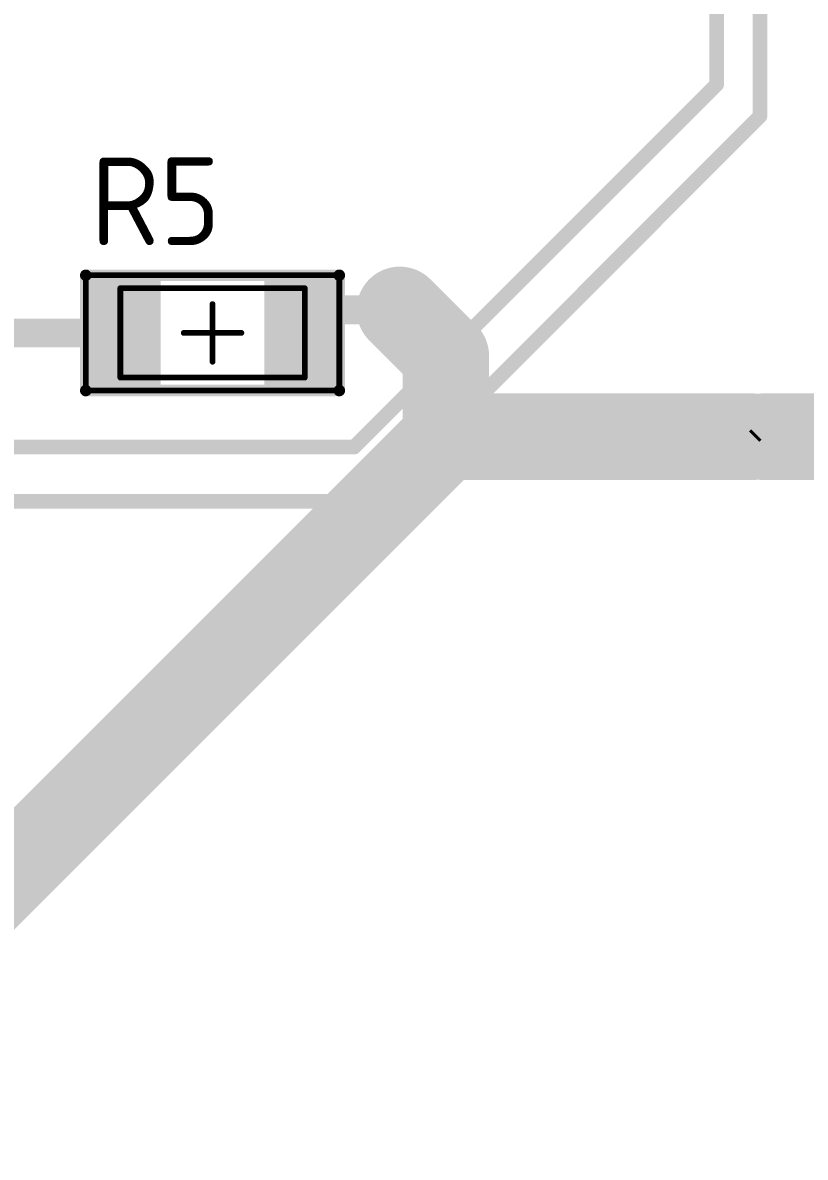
# Model space of a CAD drawing. Header units: inches. Extents: x 0 to 220, y 0 to 115.
# Drawn here: x 88.21 to 101.79, y 44.3 to 63.98 of the extents above; entities that cross this region are included whole.
import ezdxf

# ---------------------------------------------------------------- set-up
doc = ezdxf.new("R2010")
doc.units = ezdxf.units.IN
for name, color, linetype in [('Bottom Layer- Bottom', 5, 'Continuous'), ('Bottom Solder- Bot Mask', 6, 'Continuous'), ('Mechanical 13', 56, 'Continuous'), ('Mechanical 15', 56, 'Continuous'), ('Top Layer- Top', 1, 'Continuous'), ('Top Overlay- Top Silk', 2, 'Continuous'), ('Top Paste- Top Paste', 8, 'Continuous'), ('Top Solder- Top Mask', 216, 'Continuous')]:
    doc.layers.add(name, color=color, linetype=linetype)
doc.styles.add('GOST type B', font='', dxfattribs={"height": 0.2})
doc.styles.get('GOST type B').set_extended_font_data('GOST type B')

# ---------------------------------------------------------------- blocks, each defined once
blk = doc.blocks.new('1206_36')
at = {"layer": 'Top Layer- Top'}
for points in [[(-1.99999727, -0.8000022099999999), (-1.99999727, 0.79999713), (-0.99999673, 0.79999713), (-0.99999673, -0.8000022099999999)], [(0.99999673, -0.79999713), (0.99999673, 0.8000022099999999), (1.99999727, 0.8000022099999999), (1.99999727, -0.79999713)]]:
    blk.add_hatch(color=7, dxfattribs=at).paths.add_polyline_path(points)
at = {"layer": 'Top Paste- Top Paste'}
for points in [[(-1.99999727, -0.8000022099999999), (-1.99999727, 0.79999713), (-0.99999673, 0.79999713), (-0.99999673, -0.8000022099999999)], [(0.99999673, -0.79999713), (0.99999673, 0.8000022099999999), (1.99999727, 0.8000022099999999), (1.99999727, -0.79999713)]]:
    blk.add_hatch(color=7, dxfattribs=at).paths.add_polyline_path(points)
at = {"layer": 'Top Solder- Top Mask'}
for points in [[(-2.10159727, -0.9016022099999998), (-2.10159727, 0.9015971299999999), (-0.8983967299999999, 0.9015971299999999), (-0.8983967299999999, -0.9016022099999998)], [(0.8983967299999999, -0.9015971299999999), (0.8983967299999999, 0.9016022099999998), (2.10159727, 0.9016022099999998), (2.10159727, -0.9015971299999999)]]:
    blk.add_hatch(color=7, dxfattribs=at).paths.add_polyline_path(points)
at = {"layer": 'Mechanical 13'}
for points in [[(-1.59999934, 0.77499972, 0.0999998, 0.0999998, 0), (-1.60000442, -0.77499718, 0.0999998, 0.0999998, 0)], [(1.60000188, 0.77499718, 0.0999998, 0.0999998, 0), (-1.59999934, 0.77499972, 0.0999998, 0.0999998, 0)], [(1.60000188, 0.77499718, 0.0999998, 0.0999998, 0), (1.5999968, -0.77499972, 0.0999998, 0.0999998, 0)], [(1.5999968, -0.77499972, 0.0999998, 0.0999998, 0), (-1.60000442, -0.77499718, 0.0999998, 0.0999998, 0)]]:
    blk.add_lwpolyline(points, format="xyseb", dxfattribs=at)
for points in [[(-1.62499802, 0.77499972, 0.0499999, 0.0499999, 1), (-1.57500066, 0.77499972, 0.0499999, 0.0499999, 1)], [(-1.62499802, 0.77499972, 0.0499999, 0.0499999, 1), (-1.57500066, 0.77499972, 0.0499999, 0.0499999, 1)], [(1.5750032, 0.77499718, 0.0499999, 0.0499999, 1), (1.62500056, 0.77499718, 0.0499999, 0.0499999, 1)], [(1.5750032, 0.77499718, 0.0499999, 0.0499999, 1), (1.62500056, 0.77499718, 0.0499999, 0.0499999, 1)], [(-1.6250031, -0.77499718, 0.0499999, 0.0499999, 1), (-1.57500574, -0.77499718, 0.0499999, 0.0499999, 1)], [(-1.6250031, -0.77499718, 0.0499999, 0.0499999, 1), (-1.57500574, -0.77499718, 0.0499999, 0.0499999, 1)], [(1.57499812, -0.77499972, 0.0499999, 0.0499999, 1), (1.62499548, -0.77499972, 0.0499999, 0.0499999, 1)], [(1.57499812, -0.77499972, 0.0499999, 0.0499999, 1), (1.62499548, -0.77499972, 0.0499999, 0.0499999, 1)]]:
    blk.add_lwpolyline(points, format="xyseb", close=True, dxfattribs=at)
at = {"layer": 'Mechanical 15'}
for points in [[(-2.19999814, 1.00000054, 0.0999998, 0.0999998, 0), (-2.20000068, -1.00000054, 0.0999998, 0.0999998, 0)], [(2.20000068, 1.00000054, 0.0999998, 0.0999998, 0), (-2.19999814, 1.00000054, 0.0999998, 0.0999998, 0)], [(2.20000068, 1.00000054, 0.0999998, 0.0999998, 0), (2.19999814, -1.00000054, 0.0999998, 0.0999998, 0)], [(2.54e-06, -0.499999, 0.0999998, 0.0999998, 0), (0, 0.49999646, 0.0999998, 0.0999998, 0)], [(0.499999, 2.54e-06, 0.0999998, 0.0999998, 0), (-0.49999646, 0, 0.0999998, 0.0999998, 0)], [(2.19999814, -1.00000054, 0.0999998, 0.0999998, 0), (-2.20000068, -1.00000054, 0.0999998, 0.0999998, 0)]]:
    blk.add_lwpolyline(points, format="xyseb", dxfattribs=at)
for points in [[(-2.22499682, 1.00000054, 0.0499999, 0.0499999, 1), (-2.17499946, 1.00000054, 0.0499999, 0.0499999, 1)], [(-2.22499682, 1.00000054, 0.0499999, 0.0499999, 1), (-2.17499946, 1.00000054, 0.0499999, 0.0499999, 1)], [(2.175002, 1.00000054, 0.0499999, 0.0499999, 1), (2.22499936, 1.00000054, 0.0499999, 0.0499999, 1)], [(2.175002, 1.00000054, 0.0499999, 0.0499999, 1), (2.22499936, 1.00000054, 0.0499999, 0.0499999, 1)], [(-0.02499868, 0.49999646, 0.0499999, 0.0499999, 1), (0.02499868, 0.49999646, 0.0499999, 0.0499999, 1)], [(-0.5249951399999999, 0, 0.0499999, 0.0499999, 1), (-0.47499778, 0, 0.0499999, 0.0499999, 1)], [(0.47500032, 2.54e-06, 0.0499999, 0.0499999, 1), (0.5249976799999999, 2.54e-06, 0.0499999, 0.0499999, 1)], [(-0.02499614, -0.499999, 0.0499999, 0.0499999, 1), (0.02500122, -0.499999, 0.0499999, 0.0499999, 1)], [(-2.22499936, -1.00000054, 0.0499999, 0.0499999, 1), (-2.175002, -1.00000054, 0.0499999, 0.0499999, 1)], [(-2.22499936, -1.00000054, 0.0499999, 0.0499999, 1), (-2.175002, -1.00000054, 0.0499999, 0.0499999, 1)], [(2.17499946, -1.00000054, 0.0499999, 0.0499999, 1), (2.22499682, -1.00000054, 0.0499999, 0.0499999, 1)], [(2.17499946, -1.00000054, 0.0499999, 0.0499999, 1), (2.22499682, -1.00000054, 0.0499999, 0.0499999, 1)]]:
    blk.add_lwpolyline(points, format="xyseb", close=True, dxfattribs=at)
at = {"layer": 'Top Overlay- Top Silk'}
for points in [[(-2.19999814, 1.00000054, 0.1999996, 0.1999996, 0), (-2.20000068, -1.00000054, 0.1999996, 0.1999996, 0)], [(2.20000068, 1.00000054, 0.1999996, 0.1999996, 0), (-2.19999814, 1.00000054, 0.1999996, 0.1999996, 0)], [(2.20000068, 1.00000054, 0.1999996, 0.1999996, 0), (2.19999814, -1.00000054, 0.1999996, 0.1999996, 0)], [(2.19999814, -1.00000054, 0.1999996, 0.1999996, 0), (-2.20000068, -1.00000054, 0.1999996, 0.1999996, 0)]]:
    blk.add_lwpolyline(points, format="xyseb", dxfattribs=at)
for points in [[(-2.24999804, 1.00000054, 0.0999998, 0.0999998, 1), (-2.14999824, 1.00000054, 0.0999998, 0.0999998, 1)], [(-2.24999804, 1.00000054, 0.0999998, 0.0999998, 1), (-2.14999824, 1.00000054, 0.0999998, 0.0999998, 1)], [(2.15000078, 1.00000054, 0.0999998, 0.0999998, 1), (2.25000058, 1.00000054, 0.0999998, 0.0999998, 1)], [(2.15000078, 1.00000054, 0.0999998, 0.0999998, 1), (2.25000058, 1.00000054, 0.0999998, 0.0999998, 1)], [(-2.25000058, -1.00000054, 0.0999998, 0.0999998, 1), (-2.15000078, -1.00000054, 0.0999998, 0.0999998, 1)], [(-2.25000058, -1.00000054, 0.0999998, 0.0999998, 1), (-2.15000078, -1.00000054, 0.0999998, 0.0999998, 1)], [(2.14999824, -1.00000054, 0.0999998, 0.0999998, 1), (2.24999804, -1.00000054, 0.0999998, 0.0999998, 1)], [(2.14999824, -1.00000054, 0.0999998, 0.0999998, 1), (2.24999804, -1.00000054, 0.0999998, 0.0999998, 1)]]:
    blk.add_lwpolyline(points, format="xyseb", close=True, dxfattribs=at)

msp = doc.modelspace()

# ---------------------------------------------------------------- hatches: boundary and pattern name
at = {"layer": 'Bottom Layer- Bottom'}
h = msp.add_hatch(color=7, dxfattribs=at)
edge = h.paths.add_edge_path()
edge.add_arc((94.750001, 58.99999884), 0.3999992, 0, 360)
h = msp.add_hatch(color=7, dxfattribs=at)
edge = h.paths.add_edge_path()
edge.add_arc((100.89999886, 56.8000007), 0.3999992, 0, 360)
at = {"layer": 'Bottom Solder- Bot Mask'}
h = msp.add_hatch(color=7, dxfattribs=at)
edge = h.paths.add_edge_path()
edge.add_arc((94.750001, 58.99999884), 0.5015992, 0, 360)
h = msp.add_hatch(color=7, dxfattribs=at)
edge = h.paths.add_edge_path()
edge.add_arc((100.89999886, 56.8000007), 0.5015992, 0, 360)
at = {"layer": 'Top Layer- Top'}
h = msp.add_hatch(color=7, dxfattribs=at)
edge = h.paths.add_edge_path()
edge.add_arc((94.750001, 58.99999884), 0.3999992, 0, 360)
h = msp.add_hatch(color=7, dxfattribs=at)
edge = h.paths.add_edge_path()
edge.add_arc((100.89999886, 56.8000007), 0.3999992, 0, 360)
at = {"layer": 'Top Solder- Top Mask'}
h = msp.add_hatch(color=7, dxfattribs=at)
edge = h.paths.add_edge_path()
edge.add_arc((94.750001, 58.99999884), 0.5015992, 0, 360)
h = msp.add_hatch(color=7, dxfattribs=at)
edge = h.paths.add_edge_path()
edge.add_arc((100.89999886, 56.8000007), 0.5015992, 0, 360)

# ---------------------------------------------------------------- linework, layer by layer
at = {"layer": 'Bottom Layer- Bottom'}
for points in [[(94.750001, 58.99999884, 1.49999954, 1.49999954, 0), (95.54999939999999, 58.20000044, 1.49999954, 1.49999954, 0)], [(95.54999939999999, 56.8000007, 1.49999954, 1.49999954, 0), (95.54999939999999, 58.20000044, 1.49999954, 1.49999954, 0)], [(80.34999932, 41.60000062, 1.49999954, 1.49999954, 0), (95.54999939999999, 56.8000007, 1.49999954, 1.49999954, 0)], [(95.54999939999999, 56.8000007, 1.49999954, 1.49999954, 0), (100.89999886, 56.8000007, 1.49999954, 1.49999954, 0)], [(101.02699886, 56.8000007, 1.49999954, 1.49999954, 0), (110.44939048, 56.8000007, 1.49999954, 1.49999954, 0)]]:
    msp.add_lwpolyline(points, format="xyseb", dxfattribs=at)
for points in [[(94.37500048, 58.99999884, 0.7499985, 0.7499985, 1), (95.12500152, 58.99999884, 0.7499985, 0.7499985, 1)], [(95.17499887999999, 58.20000044, 0.7499985, 0.7499985, 1), (95.92499992, 58.20000044, 0.7499985, 0.7499985, 1)], [(95.17499887999999, 58.20000044, 0.7499985, 0.7499985, 1), (95.92499992, 58.20000044, 0.7499985, 0.7499985, 1)], [(95.17499887999999, 56.8000007, 0.7499985, 0.7499985, 1), (95.92499992, 56.8000007, 0.7499985, 0.7499985, 1)], [(95.17499887999999, 56.8000007, 0.7499985, 0.7499985, 1), (95.92499992, 56.8000007, 0.7499985, 0.7499985, 1)], [(95.17499887999999, 56.8000007, 0.7499985, 0.7499985, 1), (95.92499992, 56.8000007, 0.7499985, 0.7499985, 1)], [(100.52499834, 56.8000007, 0.7499985, 0.7499985, 1), (101.27499938, 56.8000007, 0.7499985, 0.7499985, 1)], [(100.65199834, 56.8000007, 0.7499985, 0.7499985, 1), (101.40199938, 56.8000007, 0.7499985, 0.7499985, 1)]]:
    msp.add_lwpolyline(points, format="xyseb", close=True, dxfattribs=at)
at = {"layer": 'Top Layer- Top'}
for points in [[(100.25000016, 62.91118989999999, 0.254, 0.254, 0), (100.25000016, 71.75000127999999, 0.254, 0.254, 0)], [(101.0000012, 62.35704318, 0.254, 0.254, 0), (101.0000012, 70.07031198, 0.254, 0.254, 0)], [(93.95780802, 56.61899776, 0.254, 0.254, 0), (100.25000016, 62.91118989999999, 0.254, 0.254, 0)], [(94.32183828, 55.67888025999999, 0.254, 0.254, 0), (101.0000012, 62.35704318, 0.254, 0.254, 0)], [(92.99999687999998, 58.7499968, 0.499999, 0.499999, 0), (93.24999892, 58.99999884, 0.499999, 0.499999, 0)], [(93.24999892, 58.99999884, 0.499999, 0.499999, 0), (94.750001, 58.99999884, 0.499999, 0.499999, 0)], [(84.92999778, 58.5999971, 0.499999, 0.499999, 0), (90.20000248, 58.5999971, 0.499999, 0.499999, 0)], [(92.99999687999998, 58.60000218, 0.499999, 0.499999, 0), (92.99999687999998, 58.7499968, 0.499999, 0.499999, 0)], [(100.89999886, 56.8000007, 0.254, 0.254, 0), (100.9385205, 56.83852234, 0.254, 0.254, 0)], [(100.9385205, 56.83852234, 0.254, 0.254, 0), (102.66148124, 56.83852234, 0.254, 0.254, 0)], [(80.13100052, 56.61899776, 0.254, 0.254, 0), (93.95780802, 56.61899776, 0.254, 0.254, 0)], [(86.27888002, 55.67888025999999, 0.254, 0.254, 0), (94.32183828, 55.67888025999999, 0.254, 0.254, 0)]]:
    msp.add_lwpolyline(points, format="xyseb", dxfattribs=at)
for points in [[(100.18650016, 62.91118989999999, 0.127, 0.127, 1), (100.31350016, 62.91118989999999, 0.127, 0.127, 1)], [(100.18650016, 62.91118989999999, 0.127, 0.127, 1), (100.31350016, 62.91118989999999, 0.127, 0.127, 1)], [(100.9365012, 62.35704318, 0.127, 0.127, 1), (101.0635012, 62.35704318, 0.127, 0.127, 1)], [(100.9365012, 62.35704318, 0.127, 0.127, 1), (101.0635012, 62.35704318, 0.127, 0.127, 1)], [(93.12500044, 58.99999884, 0.2499995, 0.2499995, 1), (93.3749974, 58.99999884, 0.2499995, 0.2499995, 1)], [(93.12500044, 58.99999884, 0.2499995, 0.2499995, 1), (93.3749974, 58.99999884, 0.2499995, 0.2499995, 1)], [(94.62500252, 58.99999884, 0.2499995, 0.2499995, 1), (94.87499948, 58.99999884, 0.2499995, 0.2499995, 1)], [(90.07500399999999, 58.5999971, 0.2499995, 0.2499995, 1), (90.32500096, 58.5999971, 0.2499995, 0.2499995, 1)], [(92.8749984, 58.7499968, 0.2499995, 0.2499995, 1), (93.12499535999999, 58.7499968, 0.2499995, 0.2499995, 1)], [(92.8749984, 58.7499968, 0.2499995, 0.2499995, 1), (93.12499535999999, 58.7499968, 0.2499995, 0.2499995, 1)], [(92.8749984, 58.60000218, 0.2499995, 0.2499995, 1), (93.12499535999999, 58.60000218, 0.2499995, 0.2499995, 1)], [(100.83649886, 56.8000007, 0.127, 0.127, 1), (100.96349886, 56.8000007, 0.127, 0.127, 1)], [(100.8750205, 56.83852234, 0.127, 0.127, 1), (101.0020205, 56.83852234, 0.127, 0.127, 1)], [(100.8750205, 56.83852234, 0.127, 0.127, 1), (101.0020205, 56.83852234, 0.127, 0.127, 1)], [(93.89430802, 56.61899776, 0.127, 0.127, 1), (94.02130801999999, 56.61899776, 0.127, 0.127, 1)], [(93.89430802, 56.61899776, 0.127, 0.127, 1), (94.02130801999999, 56.61899776, 0.127, 0.127, 1)], [(94.25833827999999, 55.67888025999999, 0.127, 0.127, 1), (94.38533828, 55.67888025999999, 0.127, 0.127, 1)], [(94.25833827999999, 55.67888025999999, 0.127, 0.127, 1), (94.38533828, 55.67888025999999, 0.127, 0.127, 1)]]:
    msp.add_lwpolyline(points, format="xyseb", close=True, dxfattribs=at)

# ---------------------------------------------------------------- block references
at = {"rotation": 180}
msp.add_blockref('1206_36', (91.49999987999999, 58.59999963999999), dxfattribs=at)

# ---------------------------------------------------------------- texts
at = {"layer": 'Top Overlay- Top Silk', "style": 'GOST type B'}
msp.add_text('R5', height=1.524, dxfattribs=at).set_placement((89.38184816, 60.1242257))

doc.saveas('drawing.dxf')
